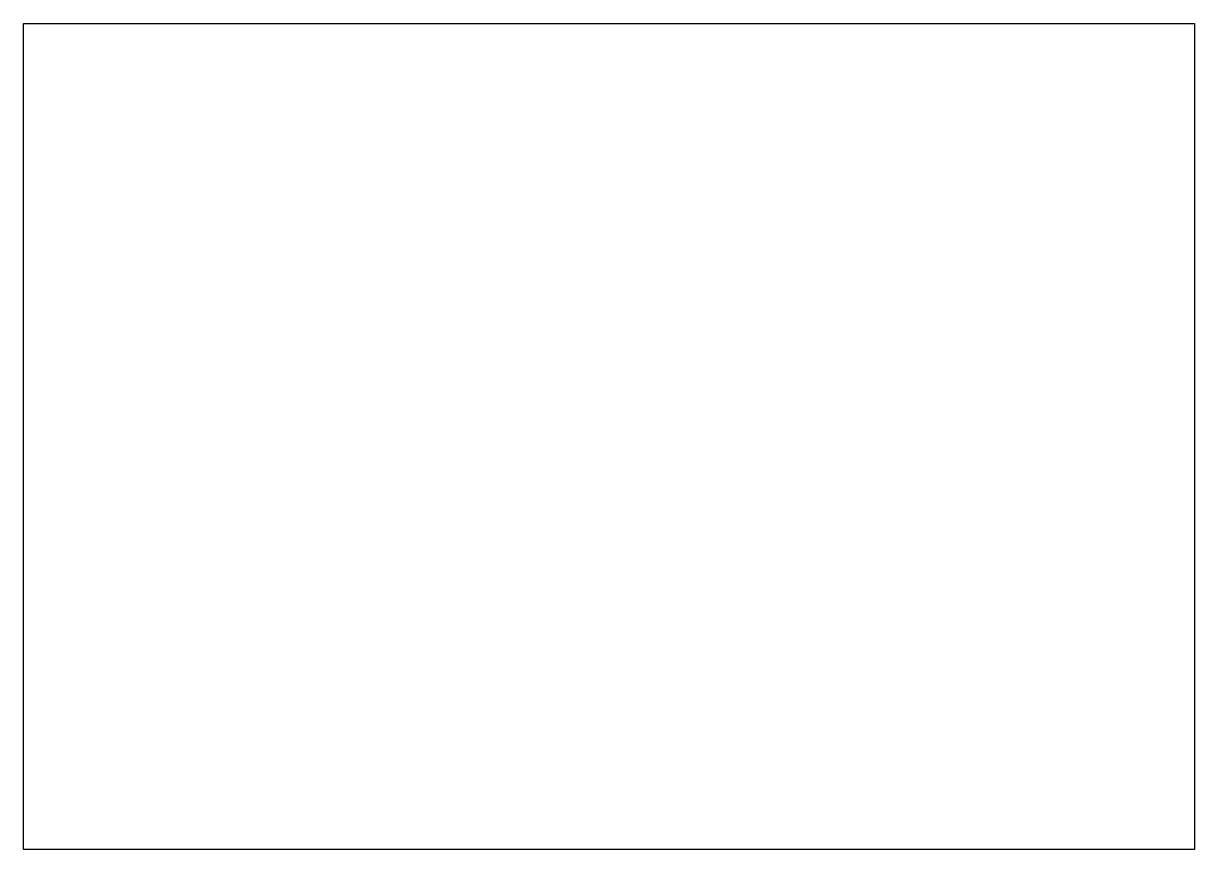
# Model space of a CAD drawing. Header units: metres. Extents: x -18.5 to -15.6, y -1.1 to 46.5.
# Drawn here: x -18.55 to -15.55, y -1.1 to 1.016 of the extents above.
import ezdxf

# ---------------------------------------------------------------- set-up
doc = ezdxf.new("R2010")
doc.units = ezdxf.units.M

msp = doc.modelspace()

# ---------------------------------------------------------------- linework, layer by layer
for p, q in [((-18.55, 0.8598), (-18.55, 1.0157)), ((-18.55, 1.0157), (-17.1313, 1.0157)), ((-17.1313, 1.0157), (-15.55, 1.0157)), ((-17.1313, 1.0157), (-17.1313, 1.0157)), ((-15.55, 1.0157), (-15.55, 0.8514)), ((-18.55, 0.8514), (-18.55, 0.8598)), ((-18.55, 0.6694), (-18.55, 0.8514)), ((-15.55, 0.8514), (-15.55, 0.7363)), ((-15.55, 0.7363), (-15.55, 0.3441)), ((-18.55, 0.5945), (-18.55, 0.6694)), ((-18.55, 0.5845), (-18.55, 0.5945)), ((-18.55, 0.2189), (-18.55, 0.5845)), ((-15.55, 0.3441), (-15.55, 0.0826)), ((-18.55, 0.0881), (-18.55, 0.2189)), ((-18.55, -1.1), (-18.55, 0.0881)), ((-15.55, 0.0826), (-15.55, -0.0727)), ((-15.55, -0.0727), (-15.55, -0.1413)), ((-15.55, -0.1413), (-15.55, -1.1)), ((-16.8685, -1.1), (-18.55, -1.1)), ((-15.55, -1.1), (-16.8685, -1.1))]:
    msp.add_line(p, q)

doc.saveas('drawing.dxf')
